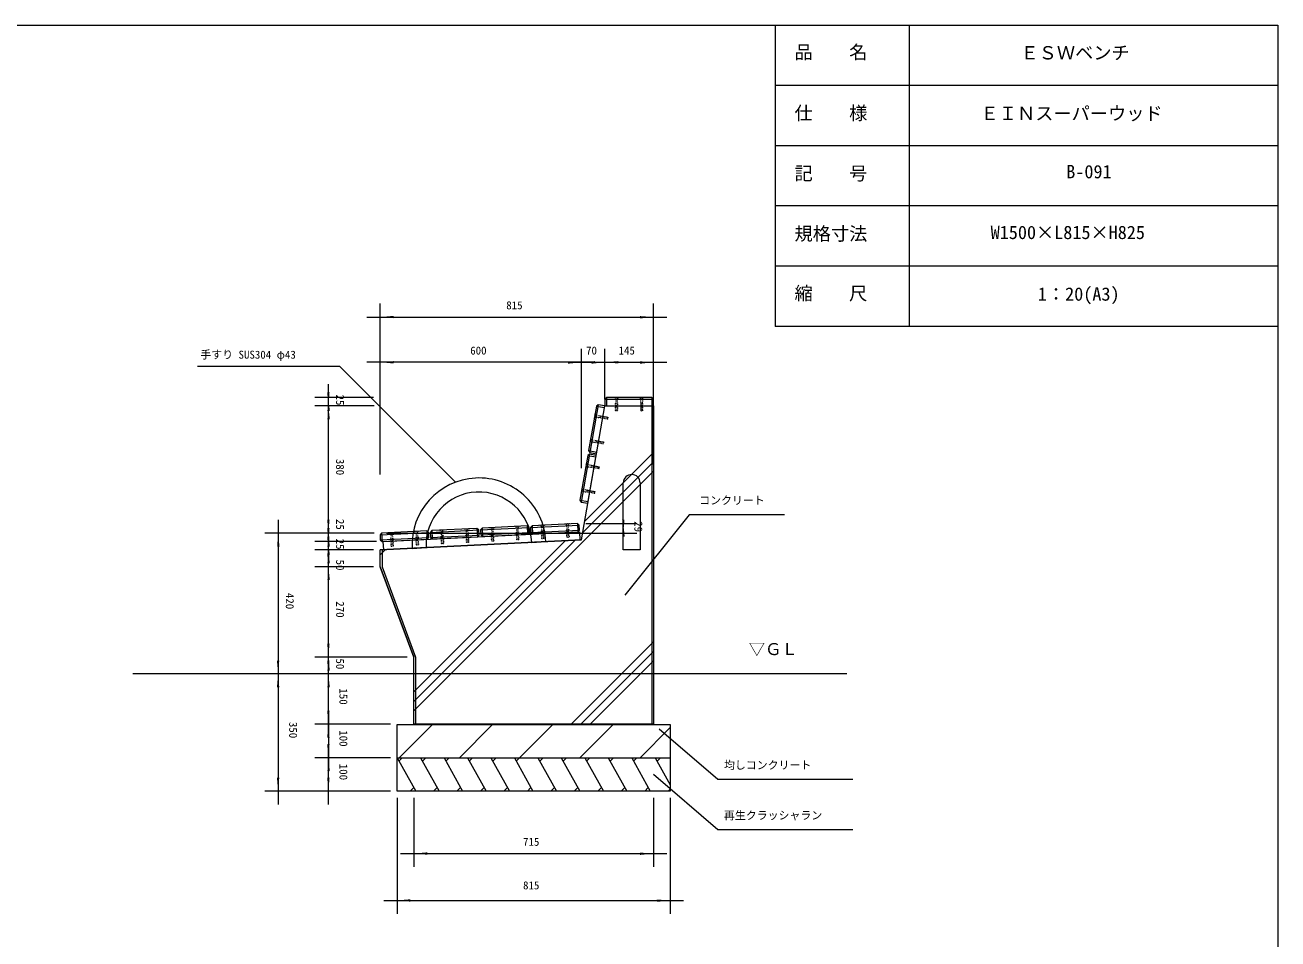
# Model space of a CAD drawing. Units: millimetres, scale not verified. Extents: x -3900 to 3900, y -2750 to 2750.
# Drawn here: x 162 to 3900, y 23 to 2750 of the extents above; entities that cross this region are included whole.
import ezdxf
from ezdxf.enums import TextEntityAlignment as Align

# ---------------------------------------------------------------- set-up
doc = ezdxf.new("R2010")
doc.units = ezdxf.units.MM
doc.header["$LTSCALE"] = 20
doc.linetypes.add('USER5', pattern=[0.208282, 0.069427, -0.138855])
doc.layers.add('0-0_0', color=30, linetype='Continuous', lineweight=18)
doc.layers.add('0-1_____', color=30, linetype='Continuous', lineweight=18)
doc.styles.add('ＭＳ ゴシック', font='')
doc.styles.get('ＭＳ ゴシック').set_extended_font_data('MS Gothic')

# ---------------------------------------------------------------- blocks, each defined once
blk = doc.blocks.new('X5')
at = {"layer": '0-0_0'}
for p, q in [((1837.8, 1272.12), (2043, 1477.31)), ((1328, 705.74), (2043, 1420.74)), ((1831.8, 1237.83), (2043, 1449.03)), ((1328, 734.03), (1809.11, 1215.14)), ((1328, 762.31), (1779.34, 1213.65)), ((1228, 1171.43), (1243.43, 1186.86)), ((1797.46, 666.09), (2043, 911.63)), ((1825.74, 666.09), (2043, 883.34)), ((1854.03, 666.09), (2043, 855.06))]:
    blk.add_line(p, q, dxfattribs=at)
blk = doc.blocks.new('X7')
at = {"layer": '0-0_0'}
for p, q in [((1283.42, 565), (1383.42, 665)), ((1463.03, 565), (1563.03, 665)), ((1642.63, 565), (1742.63, 665)), ((1822.24, 565), (1922.24, 665)), ((2001.84, 565), (2093, 656.16))]:
    blk.add_line(p, q, dxfattribs=at)

msp = doc.modelspace()

# ---------------------------------------------------------------- linework, layer by layer
at = {"layer": '0-1_____'}
for p, q in [((2400, 2750), (2400, 1850)), ((2800, 2750), (2800, 1850)), ((3900, 2570), (2400, 2570)), ((3900, 2390), (2400, 2390)), ((3900, 2210), (2400, 2210)), ((3900, 2030), (2400, 2030)), ((3900, 1850), (2400, 1850)), ((1872.15, 1617.03), (1847.15, 1474.2)), ((1866.36, 1612.97), (1890.99, 1608.66)), ((1891.85, 1633.59), (2036.85, 1633.59)), ((1896.85, 1638.59), (1896.85, 1613.59)), ((2031.85, 1638.59), (2031.85, 1613.59)), ((2031.85, 1613.59), (2031.85, 663.59)), ((1846.29, 1469.28), (1821.3, 1326.45)), ((1840.5, 1465.22), (1865.13, 1460.91)), ((1843.09, 1479.99), (1867.72, 1475.68)), ((1996.85, 1383.59), (1996.85, 1183.59)), ((1817.23, 1332.24), (1841.86, 1327.93)), ((1220.87, 1228.56), (1365.69, 1235.69)), ((1225.61, 1233.8), (1226.85, 1208.83)), ((1360.45, 1240.44), (1361.68, 1215.47)), ((1370.68, 1235.93), (1515.51, 1243.06)), ((1375.43, 1241.17), (1376.69, 1215.86)), ((1510.27, 1247.81), (1511.51, 1222.84)), ((1520.5, 1243.3), (1665.33, 1250.43)), ((1521.24, 1228.32), (1666.07, 1235.45)), ((1525.25, 1248.54), (1526.48, 1223.57)), ((1660.08, 1255.18), (1661.31, 1230.21)), ((1670.32, 1250.67), (1815.15, 1257.81)), ((1671.06, 1235.69), (1815.88, 1242.82)), ((1675.07, 1255.92), (1676.29, 1230.95)), ((1809.9, 1262.55), (1811.13, 1237.58)), ((1221.6, 1213.58), (1366.43, 1220.71)), ((1821.85, 1213.59), (1221.85, 1183.59)), ((1371.42, 1220.95), (1516.25, 1228.08)), ((1673.9, 1206.19), (1715.85, 1208.29)), ((1316.35, 1188.31), (1358.3, 1190.41)), ((1221.85, 1133.59), (1321.85, 863.59)), ((2613.85, 813.59), (483.85, 813.59)), ((1271.85, 563.59), (1327.35, 463.59)), ((1287.35, 563.59), (1277.38, 553.62)), ((1341.85, 563.59), (1397.35, 463.59)), ((1357.35, 563.59), (1347.38, 553.62)), ((1411.85, 563.59), (1467.35, 463.59)), ((1427.35, 563.59), (1417.38, 553.62)), ((1481.85, 563.59), (1537.35, 463.59)), ((1497.35, 563.59), (1487.38, 553.62)), ((1551.85, 563.59), (1607.35, 463.59)), ((1567.35, 563.59), (1557.38, 553.62)), ((1621.85, 563.59), (1677.35, 463.59)), ((1637.35, 563.59), (1627.38, 553.62)), ((1691.85, 563.59), (1747.35, 463.59)), ((1707.35, 563.59), (1697.38, 553.62)), ((1761.85, 563.59), (1817.35, 463.59)), ((1777.35, 563.59), (1767.38, 553.62)), ((1831.85, 563.59), (1887.35, 463.59)), ((1847.35, 563.59), (1837.38, 553.62)), ((1901.85, 563.59), (1957.35, 463.59)), ((1917.35, 563.59), (1907.38, 553.62)), ((1971.85, 563.59), (2027.35, 463.59)), ((1987.35, 563.59), (1977.38, 553.62)), ((2041.85, 563.59), (2086.85, 482.51)), ((2057.35, 563.59), (2047.38, 553.62)), ((1321.35, 474.4), (1310.54, 463.59)), ((1391.35, 474.4), (1380.54, 463.59)), ((1461.35, 474.4), (1450.54, 463.59)), ((1531.35, 474.4), (1520.54, 463.59)), ((1601.35, 474.4), (1590.54, 463.59)), ((1671.35, 474.4), (1660.54, 463.59)), ((1741.35, 474.4), (1730.54, 463.59)), ((1811.35, 474.4), (1800.54, 463.59)), ((1881.35, 474.4), (1870.54, 463.59)), ((1951.35, 474.4), (1940.54, 463.59)), ((2021.35, 474.4), (2010.54, 463.59)), ((2086.85, 469.9), (2080.54, 463.59))]:
    msp.add_line(p, q, dxfattribs=at)
at = {"layer": '0-1_____', "color": 2}
for p, q in [((1221.85, 1438.59), (1221.85, 1918.59)), ((2036.85, 1438.59), (2036.85, 1918.59)), ((1181.85, 1878.59), (1221.85, 1878.59)), ((1221.85, 1878.59), (2036.85, 1878.59)), ((2036.85, 1878.59), (2076.85, 1878.59)), ((1221.85, 1408.59), (1221.85, 1783.59)), ((1821.85, 1428.04), (1821.85, 1783.59)), ((1821.85, 1618.59), (1821.85, 1783.59)), ((1891.85, 1633.59), (1891.85, 1783.59)), ((1891.85, 1633.59), (1891.85, 1783.59)), ((2036.85, 1633.59), (2036.85, 1783.59)), ((1221.85, 1743.59), (1181.85, 1743.59)), ((1821.85, 1743.59), (1221.85, 1743.59)), ((1781.85, 1743.59), (1821.85, 1743.59)), ((1861.85, 1743.59), (1821.85, 1743.59)), ((1821.85, 1743.59), (1891.85, 1743.59)), ((1851.85, 1743.59), (1891.85, 1743.59)), ((1891.85, 1743.59), (1931.85, 1743.59)), ((1891.85, 1743.59), (2036.85, 1743.59)), ((2036.85, 1743.59), (2076.85, 1743.59)), ((1066.85, 1638.59), (1066.85, 1678.59)), ((1066.85, 1613.59), (1066.85, 1653.59)), ((1201.85, 1638.59), (1026.85, 1638.59)), ((1203.85, 1613.59), (1026.85, 1613.59)), ((1201.85, 1613.59), (1026.85, 1613.59)), ((1066.85, 1613.59), (1066.85, 1638.59)), ((1066.85, 1233.71), (1066.85, 1613.59)), ((1066.85, 1573.59), (1066.85, 1613.59)), ((916.85, 1273.59), (916.85, 1233.59)), ((1066.85, 1233.56), (1066.85, 1276.05)), ((1066.85, 1233.56), (1066.85, 1273.56)), ((1946.85, 1262.8), (1946.85, 1302.8)), ((2143.31, 1288.59), (1951.85, 1048.47)), ((2427.31, 1288.59), (2143.31, 1288.59)), ((1201.85, 1233.59), (876.85, 1233.59)), ((916.85, 1233.59), (916.85, 813.59)), ((1203.85, 1233.71), (1026.85, 1233.71)), ((1066.85, 1208.55), (1066.85, 1248.55)), ((1066.85, 1193.71), (1066.85, 1233.71)), ((1834.9, 1262.8), (1986.85, 1262.8)), ((1946.85, 1233.56), (1946.85, 1262.8)), ((1200.62, 1233.56), (1026.85, 1233.56)), ((1210.6, 1208.55), (1026.85, 1208.55)), ((1210.6, 1208.55), (1026.85, 1208.55)), ((1066.85, 1208.55), (1066.85, 1233.56)), ((1066.85, 1183.59), (1066.85, 1223.59)), ((1066.85, 1168.55), (1066.85, 1208.55)), ((1066.85, 1183.59), (1066.85, 1208.55)), ((1240.62, 1233.56), (1986.85, 1233.56)), ((1946.85, 1193.56), (1946.85, 1233.56)), ((1201.85, 1183.59), (1026.85, 1183.59)), ((1201.85, 1183.59), (1026.85, 1183.59)), ((1066.85, 1133.59), (1066.85, 1183.59)), ((1066.85, 1143.59), (1066.85, 1183.59)), ((1066.85, 1133.59), (1066.85, 1173.59)), ((1201.85, 1133.59), (1026.85, 1133.59)), ((1201.85, 1133.59), (1026.85, 1133.59)), ((1066.85, 863.59), (1066.85, 1133.59)), ((1066.85, 1093.59), (1066.85, 1133.59)), ((1066.85, 863.59), (1066.85, 903.59)), ((1301.85, 863.59), (1026.85, 863.59)), ((1301.85, 863.59), (1026.85, 863.59)), ((1066.85, 823.59), (1066.85, 863.59)), ((1066.85, 813.59), (1066.85, 863.59)), ((916.85, 853.59), (916.85, 813.59)), ((1066.85, 813.59), (1066.85, 853.59)), ((1201.85, 813.59), (876.85, 813.59)), ((1019.35, 813.59), (876.85, 813.59)), ((916.85, 813.59), (916.85, 773.59)), ((916.85, 813.59), (916.85, 463.59)), ((1301.85, 813.59), (1026.85, 813.59)), ((1301.85, 813.59), (1026.85, 813.59)), ((1066.85, 773.59), (1066.85, 813.59)), ((1066.85, 663.59), (1066.85, 813.59)), ((1066.85, 703.59), (1066.85, 663.59)), ((1251.85, 663.59), (1026.85, 663.59)), ((1231.85, 663.59), (1026.85, 663.59)), ((1066.85, 623.59), (1066.85, 663.59)), ((1066.85, 663.59), (1066.85, 563.59)), ((1066.85, 563.59), (1066.85, 603.59)), ((1251.85, 563.59), (1026.85, 563.59)), ((1231.85, 563.59), (1026.85, 563.59)), ((1066.85, 463.59), (1066.85, 563.59)), ((1066.85, 563.59), (1066.85, 523.59)), ((1046.85, 463.59), (876.85, 463.59)), ((916.85, 463.59), (916.85, 423.59)), ((1251.85, 463.59), (1026.85, 463.59)), ((1066.85, 423.59), (1066.85, 463.59)), ((1271.85, 443.59), (1271.85, 97.5)), ((1321.85, 443.59), (1321.85, 237.5)), ((2036.85, 443.59), (2036.85, 237.5)), ((2086.85, 443.59), (2086.85, 97.5)), ((1281.85, 277.5), (1321.85, 277.5)), ((1321.85, 277.5), (2036.85, 277.5)), ((2036.85, 277.5), (2076.85, 277.5)), ((1231.85, 137.5), (1271.85, 137.5)), ((1271.85, 137.5), (2086.85, 137.5)), ((2086.85, 137.5), (2126.85, 137.5))]:
    msp.add_line(p, q, dxfattribs=at)
at = {"layer": '0-1_____', "color": 1, "linetype": 'USER5'}
for p, q in [((1924.71, 1598.59), (1924.71, 1622.59)), ((1928.98, 1598.59), (1928.98, 1622.59)), ((1999.71, 1598.59), (1999.71, 1622.59)), ((2003.98, 1598.59), (2003.98, 1622.59)), ((1900.22, 1574.42), (1876.58, 1578.56)), ((1900.96, 1578.63), (1877.32, 1582.76)), ((1887.29, 1500.55), (1863.65, 1504.68)), ((1888.03, 1504.75), (1864.39, 1508.89)), ((1874.37, 1426.67), (1850.73, 1430.8)), ((1875.1, 1430.87), (1851.46, 1435.01)), ((1861.44, 1352.79), (1837.8, 1356.93)), ((1862.17, 1356.99), (1838.53, 1361.13)), ((1559.39, 1209.76), (1558.18, 1233.73)), ((1630.04, 1213.35), (1628.82, 1237.32)), ((1634.3, 1213.57), (1633.08, 1237.54)), ((1704.94, 1217.16), (1703.72, 1241.13)), ((1709.2, 1217.38), (1707.98, 1241.35)), ((1779.84, 1220.97), (1778.62, 1244.94)), ((1784.1, 1221.19), (1782.89, 1245.16)), ((1255.52, 1194.31), (1254.3, 1218.28)), ((1259.78, 1194.53), (1258.56, 1218.5)), ((1330.42, 1198.12), (1329.2, 1222.09)), ((1334.68, 1198.33), (1333.47, 1222.3)), ((1405.33, 1201.93), (1404.11, 1225.9)), ((1409.59, 1202.14), (1408.37, 1226.11)), ((1480.23, 1205.74), (1479.01, 1229.7)), ((1484.49, 1205.95), (1483.27, 1229.92)), ((1555.13, 1209.54), (1553.91, 1233.51))]:
    msp.add_line(p, q, dxfattribs=at)
at = {"layer": '0-1_____', "linetype": 'USER5'}
for p, q in [((1899.22, 1573.72), (1900.26, 1579.63)), ((1923.85, 1599.45), (1929.85, 1599.45)), ((2004.85, 1599.45), (1998.85, 1599.45)), ((1886.29, 1499.84), (1887.33, 1505.75)), ((1873.36, 1425.96), (1874.4, 1431.87)), ((1860.44, 1352.09), (1861.47, 1358)), ((1329.51, 1198.94), (1335.51, 1199.24)), ((1404.42, 1202.75), (1410.41, 1203.05)), ((1479.32, 1206.56), (1485.31, 1206.86)), ((1554.22, 1210.37), (1560.22, 1210.67)), ((1629.13, 1214.17), (1635.12, 1214.48)), ((1704.03, 1217.98), (1710.02, 1218.29)), ((1778.93, 1221.79), (1784.93, 1222.1)), ((1254.61, 1195.13), (1260.6, 1195.44))]:
    msp.add_line(p, q, dxfattribs=at)
at = {"layer": '0-1_____'}
for points in [[(-3900, 2750), (3900, 2750), (3900, -2750), (-3900, -2750)], [(1221.85, 1183.59), (1821.85, 1213.59), (1891.85, 1613.59), (1974.85, 1613.59), (2011.85, 1613.59), (2036.85, 1613.59), (2036.85, 813.59), (2036.85, 663.59), (1321.85, 663.59), (1321.85, 813.59), (1321.85, 863.59), (1221.85, 1133.59)], [(1866.85, 1470.76), (1891.85, 1613.59), (1872.15, 1617.03), (1866.36, 1612.97), (1843.09, 1479.99), (1847.15, 1474.2)], [(2031.85, 1638.59), (1896.85, 1638.59), (1891.85, 1633.59), (1891.85, 1613.59), (2036.85, 1613.59), (2036.85, 1633.59)], [(1841, 1323), (1865.99, 1465.83), (1846.29, 1469.28), (1840.5, 1465.22), (1817.23, 1332.24), (1821.3, 1326.45)], [(1220.87, 1228.56), (1221.6, 1213.58), (1226.85, 1208.83), (1361.68, 1215.47), (1366.43, 1220.71), (1365.69, 1235.69), (1360.45, 1240.44), (1225.61, 1233.8)], [(1230.6, 1208.55), (1815.87, 1237.82), (1817.12, 1212.85), (1231.85, 1183.59)], [(1511.5, 1222.84), (1516.25, 1228.08), (1515.51, 1243.06), (1510.27, 1247.81), (1375.43, 1241.17), (1370.68, 1235.93), (1371.42, 1220.95), (1376.66, 1216.2)], [(1661.32, 1230.21), (1666.07, 1235.45), (1665.33, 1250.43), (1660.08, 1255.18), (1525.25, 1248.54), (1520.5, 1243.3), (1521.24, 1228.32), (1526.48, 1223.58)], [(1811.14, 1237.58), (1815.88, 1242.82), (1815.15, 1257.81), (1809.9, 1262.55), (1675.07, 1255.92), (1670.32, 1250.67), (1671.06, 1235.69), (1676.3, 1230.95)], [(1271.85, 662.5), (2086.85, 662.5), (2086.85, 562.5), (1271.85, 562.5)], [(1271.85, 563.59), (2086.85, 563.59), (2086.85, 463.59), (1271.85, 463.59)]]:
    msp.add_lwpolyline(points, close=True, dxfattribs=at)
at = {"layer": '0-1_____', "color": 2}
for points in [[(676.85, 1731.53), (1099.85, 1731.53), (1445.83, 1385.55)], [(2631.85, 498.53), (2229.13, 498.53), (2053.85, 648.99)], [(2631.85, 348.53), (2229.13, 348.53), (2036.85, 513.59)]]:
    msp.add_lwpolyline(points, dxfattribs=at)
at = {"layer": '0-1_____', "linetype": 'USER5'}
for points in [[(1929.85, 1635.29), (1933.15, 1638.59), (1920.55, 1638.59), (1923.85, 1635.29)], [(1929.85, 1622.59), (1929.85, 1599.45), (1928.98, 1598.59), (1924.71, 1598.59), (1923.85, 1599.45), (1923.85, 1622.59)], [(1929.42, 1622.59), (1929.42, 1635.29), (1924.28, 1635.29), (1924.28, 1622.59)], [(1998.85, 1635.29), (1995.55, 1638.59), (2008.15, 1638.59), (2004.85, 1635.29)], [(1998.85, 1622.59), (1998.85, 1599.45), (1999.71, 1598.59), (2003.98, 1598.59), (2004.85, 1599.45), (2004.85, 1622.59)], [(1999.28, 1622.59), (1999.28, 1635.29), (2004.42, 1635.29), (2004.42, 1622.59)], [(1864.96, 1585.81), (1862.28, 1589.63), (1860.1, 1577.21), (1863.92, 1579.9)], [(1877.39, 1583.19), (1864.88, 1585.38), (1864, 1580.32), (1876.51, 1578.13)], [(1877.47, 1583.62), (1900.26, 1579.63), (1900.96, 1578.63), (1900.22, 1574.42), (1899.22, 1573.72), (1876.43, 1577.71)], [(1852.03, 1511.93), (1849.35, 1515.75), (1847.18, 1503.34), (1850.99, 1506.02)], [(1864.46, 1509.31), (1851.95, 1511.5), (1851.07, 1506.44), (1863.58, 1504.26)], [(1864.54, 1509.74), (1887.33, 1505.75), (1888.03, 1504.75), (1887.29, 1500.55), (1886.29, 1499.84), (1863.5, 1503.83)], [(1839.1, 1438.05), (1836.42, 1441.87), (1834.25, 1429.46), (1838.07, 1432.14)], [(1851.54, 1435.44), (1839.03, 1437.62), (1838.14, 1432.57), (1850.65, 1430.38)], [(1851.61, 1435.86), (1874.4, 1431.87), (1875.1, 1430.87), (1874.37, 1426.67), (1873.36, 1425.96), (1850.58, 1429.95)], [(1826.17, 1364.17), (1823.49, 1367.99), (1821.32, 1355.58), (1825.14, 1358.26)], [(1838.61, 1361.56), (1826.1, 1363.75), (1825.21, 1358.69), (1837.72, 1356.5)], [(1838.68, 1361.98), (1861.47, 1358), (1862.17, 1356.99), (1861.44, 1352.79), (1860.44, 1352.09), (1837.65, 1356.07)], [(1258.78, 1231.22), (1261.91, 1234.69), (1249.33, 1234.05), (1252.79, 1230.92)], [(1333.69, 1235.03), (1336.81, 1238.5), (1324.23, 1237.86), (1327.69, 1234.73)], [(1333.9, 1222.33), (1333.25, 1235.01), (1328.13, 1234.75), (1328.77, 1222.07)], [(1408.59, 1238.84), (1411.72, 1242.3), (1399.13, 1241.66), (1402.6, 1238.54)], [(1408.8, 1226.13), (1408.16, 1238.82), (1403.03, 1238.56), (1403.67, 1225.87)], [(1483.49, 1242.65), (1486.62, 1246.11), (1474.04, 1245.47), (1477.5, 1242.34)], [(1483.71, 1229.94), (1483.06, 1242.63), (1477.93, 1242.37), (1478.58, 1229.68)], [(1558.4, 1246.46), (1561.52, 1249.92), (1548.94, 1249.28), (1552.4, 1246.15)], [(1558.61, 1233.75), (1557.96, 1246.44), (1552.84, 1246.17), (1553.48, 1233.49)], [(1559.04, 1233.77), (1560.22, 1210.67), (1559.39, 1209.76), (1555.13, 1209.54), (1554.22, 1210.37), (1553.05, 1233.47)], [(1633.3, 1250.27), (1636.43, 1253.73), (1623.84, 1253.09), (1627.31, 1249.96)], [(1633.51, 1237.56), (1632.87, 1250.24), (1627.74, 1249.98), (1628.38, 1237.3)], [(1633.94, 1237.58), (1635.12, 1214.48), (1634.3, 1213.57), (1630.04, 1213.35), (1629.13, 1214.17), (1627.95, 1237.28)], [(1708.2, 1254.07), (1711.33, 1257.54), (1698.75, 1256.9), (1702.21, 1253.77)], [(1708.41, 1241.37), (1707.77, 1254.05), (1702.64, 1253.79), (1703.29, 1241.11)], [(1708.85, 1241.39), (1710.02, 1218.29), (1709.2, 1217.38), (1704.94, 1217.16), (1704.03, 1217.98), (1702.86, 1241.09)], [(1783.11, 1257.88), (1786.23, 1261.35), (1773.65, 1260.71), (1777.11, 1257.58)], [(1783.32, 1245.18), (1782.67, 1257.86), (1777.55, 1257.6), (1778.19, 1244.92)], [(1783.75, 1245.2), (1784.93, 1222.1), (1784.1, 1221.19), (1779.84, 1220.97), (1778.93, 1221.79), (1777.76, 1244.9)], [(1259, 1218.52), (1258.35, 1231.2), (1253.22, 1230.94), (1253.87, 1218.26)], [(1259.43, 1218.54), (1260.6, 1195.44), (1259.78, 1194.53), (1255.52, 1194.31), (1254.61, 1195.13), (1253.44, 1218.23)], [(1334.33, 1222.35), (1335.51, 1199.24), (1334.68, 1198.34), (1330.42, 1198.12), (1329.51, 1198.94), (1328.34, 1222.04)], [(1409.23, 1226.16), (1410.41, 1203.05), (1409.59, 1202.14), (1405.33, 1201.93), (1404.42, 1202.75), (1403.24, 1225.85)], [(1484.14, 1229.97), (1485.31, 1206.86), (1484.49, 1205.95), (1480.23, 1205.74), (1479.32, 1206.56), (1478.15, 1229.66)]]:
    msp.add_lwpolyline(points, close=True, dxfattribs=at)
at = {"layer": '0-1_____'}
for points in [[(1996.85, 1183.59), (1946.85, 1183.59), (1946.85, 1383.59)], [(1226.85, 1183.59), (1226.85, 1133.59), (1326.85, 863.59), (1326.85, 663.59)]]:
    msp.add_lwpolyline(points, dxfattribs=at)
for centre, radius, start, end in [((1516.1, 1198.3), 200, 92.86246, 182.86239), ((1516.1, 1198.3), 200, 2.8624, 92.86248), ((1971.85, 1383.59), 25, 90, 180), ((1971.85, 1383.59), 25, 359.99977, 90.00046), ((1516.1, 1198.3), 158, 92.86239, 182.86254), ((1516.1, 1198.3), 158, 2.86246, 92.86242)]:
    msp.add_arc(centre, radius, start, end, dxfattribs=at)
at = {"layer": '0-1_____', "color": 2}
for points in [[(1221.85, 1878.59), (1261.85, 1882.09), (1261.85, 1875.09)], [(2036.85, 1878.59), (1996.92, 1874.39), (1996.8, 1881.39)], [(1221.85, 1743.59), (1261.85, 1747.09), (1261.85, 1740.09)], [(1821.85, 1743.59), (1781.92, 1739.39), (1781.8, 1746.39)], [(1821.85, 1743.59), (1861.85, 1747.09), (1861.85, 1740.09)], [(1891.85, 1743.59), (1851.92, 1739.39), (1851.8, 1746.39)], [(1891.85, 1743.59), (1931.85, 1747.09), (1931.85, 1740.09)], [(2036.85, 1743.59), (1996.92, 1739.39), (1996.8, 1746.39)], [(1066.85, 1613.59), (1063.35, 1653.58), (1070.35, 1653.58)], [(1066.85, 1638.59), (1071.05, 1598.66), (1064.05, 1598.53)], [(1066.85, 1613.59), (1071.05, 1573.66), (1064.05, 1573.53)], [(1066.85, 1233.71), (1063.35, 1273.71), (1070.35, 1273.71)], [(1946.85, 1233.56), (1943.35, 1273.55), (1950.35, 1273.55)], [(916.85, 1233.59), (921.05, 1193.66), (914.05, 1193.53)], [(1066.85, 1208.55), (1063.35, 1248.55), (1070.35, 1248.55)], [(1946.85, 1262.8), (1951.05, 1222.87), (1944.05, 1222.74)], [(1066.85, 1183.59), (1063.35, 1223.58), (1070.35, 1223.58)], [(1066.85, 1233.56), (1071.05, 1193.63), (1064.05, 1193.5)], [(1066.85, 1208.55), (1071.05, 1168.62), (1064.05, 1168.5)], [(1066.85, 1133.59), (1063.35, 1173.58), (1070.35, 1173.58)], [(1066.85, 1183.59), (1071.05, 1143.66), (1064.05, 1143.53)], [(1066.85, 1133.59), (1071.05, 1093.66), (1064.05, 1093.53)], [(1066.85, 863.59), (1063.35, 903.58), (1070.35, 903.58)], [(1066.85, 863.59), (1071.05, 823.66), (1064.05, 823.53)], [(916.85, 813.59), (913.35, 853.58), (920.35, 853.58)], [(1066.85, 813.59), (1063.35, 853.58), (1070.35, 853.58)], [(916.85, 813.59), (920.35, 773.59), (913.35, 773.59)], [(1066.85, 813.59), (1071.05, 773.66), (1064.05, 773.53)], [(1066.85, 663.59), (1063.35, 703.58), (1070.35, 703.58)], [(1066.85, 663.59), (1070.35, 623.59), (1063.35, 623.59)], [(1066.85, 563.59), (1063.35, 603.58), (1070.35, 603.58)], [(1066.85, 563.59), (1071.05, 523.66), (1064.05, 523.53)], [(916.85, 463.59), (913.35, 503.58), (920.35, 503.58)], [(1066.85, 463.59), (1063.35, 503.58), (1070.35, 503.58)], [(1321.85, 277.5), (1361.85, 281), (1361.85, 274)], [(2036.85, 277.5), (1996.92, 273.3), (1996.8, 280.3)], [(1271.85, 137.5), (1311.85, 141), (1311.85, 134)], [(2086.85, 137.5), (2046.92, 133.3), (2046.8, 140.3)]]:
    msp.add_solid(points, dxfattribs=at)

# ---------------------------------------------------------------- block references
at = {"layer": '0-1_____'}
for name in ['X5', 'X7']:
    msp.add_blockref(name, (-6.15, -2.5), dxfattribs=at)

# ---------------------------------------------------------------- texts
at = {"layer": '0-1_____', "color": 7, "style": 'ＭＳ ゴシック'}
for s, height, p in [('品\u3000\u3000名', 39.81, (2457.74, 2637.38)), ('ＥＳＷベンチ', 39.81, (3131.84, 2635.44)), ('仕\u3000\u3000様', 39.81, (2457.74, 2455.44)), ('ＥＩＮスーパーウッド', 39.81, (3012.94, 2454.5)), ('記\u3000\u3000号', 39.81, (2457.74, 2275.44)), ('B-091', 39.81, (3268.35, 2280.65)), ('規格寸法', 39.81, (2457.74, 2095.44)), ('W1500×L815×H825', 39.81, (3042.83, 2099.32)), ('縮\u3000\u3000尺', 39.81, (2457.74, 1917.38)), ('1：20(A3)', 39.81, (3183.61, 1915.44)), ('815', 23.88, (1597.6, 1894.51)), ('手すり SUS304 φ43', 23.88, (684.85, 1747.18)), ('600', 23.88, (1490.1, 1759.51)), ('70', 23.88, (1835.68, 1759.51)), ('145', 23.88, (1932.6, 1759.51)), ('コンクリート', 23.88, (2173.31, 1312.29)), ('▽ＧＬ', 35.82, (2320.85, 858.98)), ('均しコンクリート', 23.88, (2247.18, 522.24)), ('再生クラッシャラン', 23.88, (2247.18, 372.24)), ('715', 23.88, (1647.6, 293.43)), ('815', 23.88, (1647.6, 163.43))]:
    msp.add_text(s, height=height, dxfattribs=at).set_placement(p, align=Align.BOTTOM_LEFT)
for s, p in [('25', (1082.78, 1647.25)), ('380', (1082.78, 1455.4)), ('25', (1082.78, 1276.05)), ('29', (1972.78, 1269.34)), ('25', (1082.78, 1217.24)), ('50', (1082.78, 1154.75)), ('420', (932.78, 1055.34)), ('270', (1082.78, 1030.34)), ('50', (1082.78, 859.75)), ('150', (1092.78, 770.34)), ('350', (942.78, 670.34)), ('100', (1092.78, 645.34)), ('100', (1092.78, 545.34))]:
    msp.add_text(s, height=23.88, rotation=270, dxfattribs=at).set_placement(p, align=Align.BOTTOM_LEFT)

doc.saveas('drawing.dxf')
